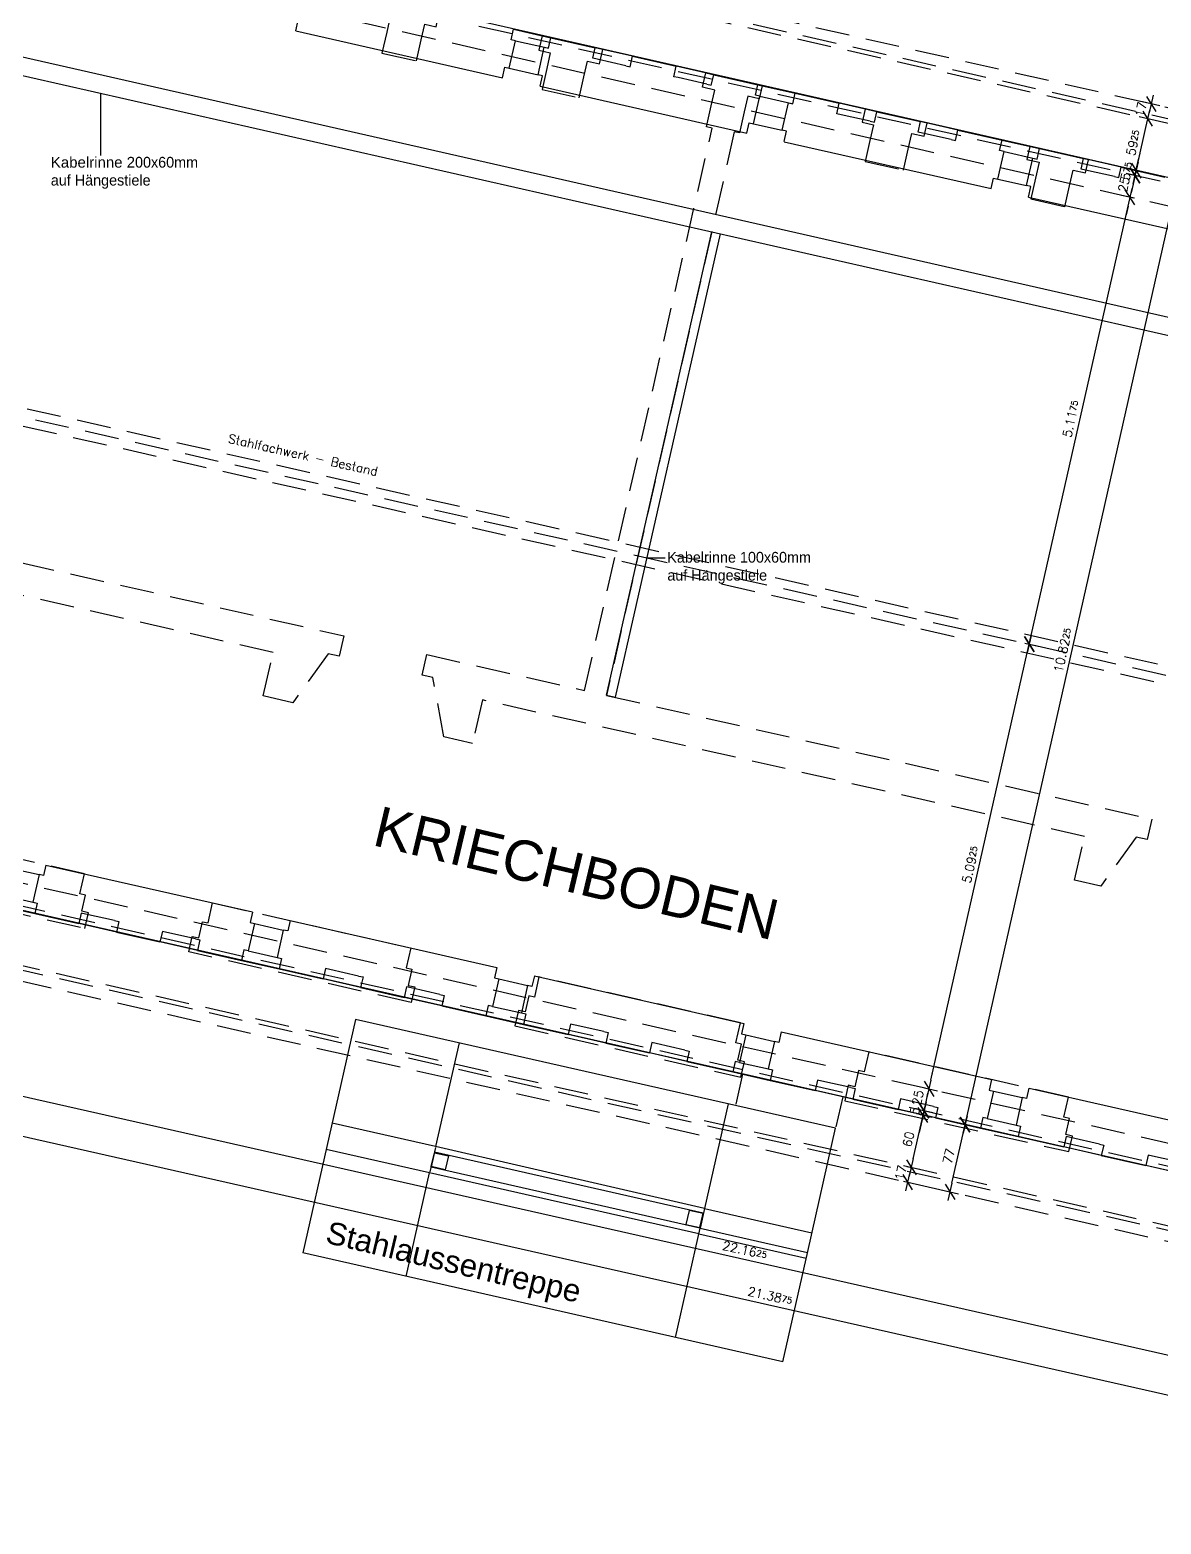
# Model space of a CAD drawing. Header units: metres. Extents: x -8 to 96, y -22 to 16.
# Drawn here: x 72.67 to 85.31, y -21.19 to -4.5 of the extents above; entities that cross this region are included whole.
import ezdxf

# ---------------------------------------------------------------- set-up
doc = ezdxf.new("R2010")
doc.units = ezdxf.units.M
doc.header["$LTSCALE"] = 0.03
doc.linetypes.add('AUSGEZOGEN', pattern=[0])
doc.linetypes.add('STRICHLINIE', pattern=[19.05, 12.7, -6.35])
doc.layers.get('0').update_dxf_attribs({"linetype": 'CONTINUOUS'})
doc.layers.get('Defpoints').update_dxf_attribs({"linetype": 'CONTINUOUS'})
for name, color, linetype in [('A_ansicht', 9, 'CONTINUOUS'), ('A_Gitterrost', 3, 'CONTINUOUS'), ('A_räume', 5, 'CONTINUOUS'), ('A_Stahl', 5, 'CONTINUOUS'), ('A_text', 2, 'CONTINUOUS'), ('A_verdeckt', 8, 'STRICHLINIE'), ('A_wände', 6, 'CONTINUOUS'), ('ANSICHT', 1, 'CONTINUOUS'), ('CKMA0002', 7, 'CONTINUOUS'), ('E__VERSYS', 2, 'AUSGEZOGEN')]:
    doc.layers.add(name, color=color, linetype=linetype)
doc.styles.add('SIMPLEX', font='simplex.shx', dxfattribs={"height": 0.1})
doc.styles.get("Standard").update_dxf_attribs({"font": 'ARIAL.TTF', "height": 1})
doc.dimstyles.get("Standard").update_dxf_attribs({"dimtxt": 0.18, "dimasz": 0.18, "dimexe": 0.18, "dimexo": 0.0625, "dimgap": 0.09, "dimtad": 0, "dimtih": 1, "dimtoh": 1, "dimzin": 0, "dimdsep": 46, "dimlunit": 3, "dimtxsty": 'Standard', "dimcen": 0.09, "dimadec": 0, "dimazin": 0, "dimtfac": 1, "dimtofl": 0, "dimtmove": 2, "dimatfit": 3, "dimfxl": 1, "dimtolj": 1, "dimtzin": 0, "dimarcsym": 0})

# ---------------------------------------------------------------- blocks, each defined once
blk = doc.blocks.new('FE_O')
at = {"layer": 'A_wände'}
for p, q in [((-0.215, -0.12), (-0.215, 0)), ((0.215, -0.12), (0.215, 0)), ((-0.165, -0.12), (-0.215, -0.12)), ((-0.165, -0.435), (-0.165, -0.12)), ((0.165, -0.435), (0.165, -0.12)), ((0.165, -0.12), (0.215, -0.12)), ((-0.215, -0.555), (-0.215, -0.435)), ((-0.215, -0.435), (-0.165, -0.435)), ((0.215, -0.435), (0.165, -0.435)), ((0.215, -0.555), (0.215, -0.435))]:
    blk.add_line(p, q, dxfattribs=at)
at = {"layer": 'A_wände', "color": 2}
for p, q in [((0.165, -0.12), (-0.201, -0.12)), ((0.165, -0.435), (-0.165, -0.435))]:
    blk.add_line(p, q, dxfattribs=at)
at = {"layer": 'ANSICHT'}
blk.add_line((0.215, 0), (-0.215, 0), dxfattribs=at)
blk = doc.blocks.new('FE_G')
at = {"layer": 'A_wände'}
for p, q in [((-0.215, -0.12), (-0.215, 0)), ((0.215, -0.12), (0.215, 0)), ((-0.165, -0.12), (-0.215, -0.12)), ((0.165, -0.12), (-0.165, -0.12)), ((0.165, -0.12), (0.215, -0.12))]:
    blk.add_line(p, q, dxfattribs=at)
at = {"layer": 'ANSICHT'}
blk.add_line((0.215, 0), (-0.215, 0), dxfattribs=at)
blk = doc.blocks.new('DIMCROSS')
at = {"color": 0, "linetype": 'ByBlock'}
blk.add_line((-1, 0), (1, 0), dxfattribs=at)
at = {"linetype": 'ByBlock'}
blk.add_line((-0.707107, -0.707107), (0.707107, 0.707107), dxfattribs=at)
blk = doc.blocks.new('*D158')
at = {"layer": 'CKMA0002', "color": 1, "lineweight": -2}
for p, q in [((72.144, -1.072), (72.188, -0.877)), ((72.264, -0.996), (89.376, -4.859)), ((89.463, -4.93), (89.496, -4.784))]:
    blk.add_line(p, q, dxfattribs=at)
at = {"layer": 'Defpoints', "color": 0}
for p in [(89.474, -4.881), (70.49, -8.4), (87.808, -12.258)]:
    blk.add_point(p, dxfattribs=at)
at = {"layer": 'CKMA0002', "color": 1, "lineweight": -2, "xscale": 0.1, "yscale": 0.1, "zscale": 0.1}
for p, rotation in [((72.166, -0.974), 167.2789374319015), ((89.474, -4.881), 347.2789374319015)]:
    blk.add_blockref('DIMCROSS', p, dxfattribs=dict(at, rotation=rotation))
at = {"layer": 'CKMA0002', "color": 3, "insert": (80.842, -2.83), "char_height": 0.1, "attachment_point": 5, "rotation": 347.2789, "style": 'SIMPLEX'}
blk.add_mtext('\\A1;17.74{\\A1\\H0.7x\\S25;}', dxfattribs=at)
blk = doc.blocks.new('*D162')
at = {"layer": 'CKMA0002', "color": 1, "lineweight": -2}
for p, q in [((71.583, -0.419), (71.627, -0.224)), ((71.703, -0.344), (94.77, -5.551)), ((94.846, -5.671), (94.89, -5.476))]:
    blk.add_line(p, q, dxfattribs=at)
at = {"layer": 'Defpoints', "color": 0}
for p in [(71.019, -2.917), (94.868, -5.573), (94.282, -8.169)]:
    blk.add_point(p, dxfattribs=at)
at = {"layer": 'CKMA0002', "color": 1, "lineweight": -2, "xscale": 0.1, "yscale": 0.1, "zscale": 0.1}
for p, rotation in [((71.605, -0.322), 167.2789374319015), ((94.868, -5.573), 347.2789374319015)]:
    blk.add_blockref('DIMCROSS', p, dxfattribs=dict(at, rotation=rotation))
at = {"layer": 'CKMA0002', "color": 3, "insert": (83.258, -2.85), "char_height": 0.1, "attachment_point": 5, "rotation": 347.2789, "style": 'SIMPLEX'}
blk.add_mtext('\\A1;23.84{\\A1\\H0.7x\\S75;}', dxfattribs=at)
blk = doc.blocks.new('*D163')
at = {"layer": 'CKMA0002', "color": 1, "lineweight": -2}
for p, q in [((82.433, -17.363), (82.581, -17.396)), ((82.472, -17.197), (82.618, -17.23)), ((82.483, -17.374), (82.483, -17.374)), ((82.483, -17.374), (82.483, -17.374))]:
    blk.add_line(p, q, dxfattribs=at)
at = {"layer": 'Defpoints', "color": 0}
for p in [(82.433, -17.363), (82.472, -17.197), (82.521, -17.208)]:
    blk.add_point(p, dxfattribs=at)
at = {"layer": 'CKMA0002', "color": 1, "lineweight": -2, "xscale": 0.1, "yscale": 0.1, "zscale": 0.1}
for p, rotation in [((82.521, -17.208), 257.2789374318106), ((82.483, -17.374), 77.27893743181052)]:
    blk.add_blockref('DIMCROSS', p, dxfattribs=dict(at, rotation=rotation))
at = {"layer": 'CKMA0002', "color": 3, "insert": (82.404, -17.269), "char_height": 0.1, "attachment_point": 5, "rotation": 77.2789, "style": 'SIMPLEX'}
blk.add_mtext('\\A1;17{\\A1\\H0.7x\\S;}', dxfattribs=at)
blk = doc.blocks.new('*D164')
at = {"layer": 'CKMA0002', "color": 1, "lineweight": -2}
for p, q in [((82.604, -16.613), (82.75, -16.646)), ((82.543, -17.111), (82.631, -16.721))]:
    blk.add_line(p, q, dxfattribs=at)
at = {"layer": 'Defpoints', "color": 0}
for p in [(82.604, -16.613), (82.653, -16.624), (82.472, -17.197)]:
    blk.add_point(p, dxfattribs=at)
at = {"layer": 'CKMA0002', "color": 1, "lineweight": -2, "xscale": 0.1, "yscale": 0.1, "zscale": 0.1}
for p, rotation in [((82.653, -16.624), 77.27893743181056), ((82.521, -17.208), 257.2789374318106)]:
    blk.add_blockref('DIMCROSS', p, dxfattribs=dict(at, rotation=rotation))
at = {"layer": 'CKMA0002', "color": 3, "insert": (82.489, -16.894), "char_height": 0.1, "attachment_point": 5, "rotation": 77.2789, "style": 'SIMPLEX'}
blk.add_mtext('\\A1;60{\\A1\\H0.7x\\S;}', dxfattribs=at)
blk = doc.blocks.new('*D165')
at = {"layer": 'CKMA0002', "color": 1, "lineweight": -2}
for p, q in [((82.686, -16.477), (82.708, -16.379)), ((82.615, -16.563), (82.761, -16.596)), ((82.631, -16.721), (82.609, -16.819))]:
    blk.add_line(p, q, dxfattribs=at)
at = {"layer": 'Defpoints', "color": 0}
for p in [(82.604, -16.613), (82.615, -16.563), (82.664, -16.574)]:
    blk.add_point(p, dxfattribs=at)
at = {"layer": 'CKMA0002', "color": 1, "lineweight": -2, "xscale": 0.1, "yscale": 0.1, "zscale": 0.1}
for p, rotation in [((82.653, -16.624), 77.27893743181052), ((82.664, -16.574), 257.2789374318106)]:
    blk.add_blockref('DIMCROSS', p, dxfattribs=dict(at, rotation=rotation))
at = {"layer": 'CKMA0002', "color": 3, "insert": (82.561, -16.577), "char_height": 0.1, "attachment_point": 5, "rotation": 77.2789, "style": 'SIMPLEX'}
blk.add_mtext('\\A1;5{\\A1\\H0.7x\\S;}', dxfattribs=at)
blk = doc.blocks.new('*D166')
at = {"layer": 'CKMA0002', "color": 1, "lineweight": -2}
for p, q in [((82.741, -16.233), (82.763, -16.135)), ((82.67, -16.319), (82.816, -16.352)), ((82.642, -16.672), (82.62, -16.769))]:
    blk.add_line(p, q, dxfattribs=at)
at = {"layer": 'Defpoints', "color": 0}
for p in [(82.67, -16.319), (82.719, -16.33), (82.615, -16.563)]:
    blk.add_point(p, dxfattribs=at)
at = {"layer": 'CKMA0002', "color": 1, "lineweight": -2, "xscale": 0.1, "yscale": 0.1, "zscale": 0.1}
for p, rotation in [((82.719, -16.33), 257.2789374318106), ((82.664, -16.574), 77.27893743181052)]:
    blk.add_blockref('DIMCROSS', p, dxfattribs=dict(at, rotation=rotation))
at = {"layer": 'CKMA0002', "color": 3, "insert": (82.594, -16.43), "char_height": 0.1, "attachment_point": 5, "rotation": 77.2789, "style": 'SIMPLEX'}
blk.add_mtext('\\A1;25{\\A1\\H0.7x\\S;}', dxfattribs=at)
blk = doc.blocks.new('*D167')
at = {"layer": 'CKMA0002', "color": 1, "lineweight": -2}
for p, q in [((83.792, -11.351), (83.938, -11.384)), ((82.741, -16.233), (83.818, -11.46))]:
    blk.add_line(p, q, dxfattribs=at)
at = {"layer": 'Defpoints', "color": 0}
for p in [(83.792, -11.351), (83.84, -11.362), (82.67, -16.319)]:
    blk.add_point(p, dxfattribs=at)
at = {"layer": 'CKMA0002', "color": 1, "lineweight": -2, "xscale": 0.1, "yscale": 0.1, "zscale": 0.1}
for p, rotation in [((83.84, -11.362), 77.27893743181056), ((82.719, -16.33), 257.2789374318106)]:
    blk.add_blockref('DIMCROSS', p, dxfattribs=dict(at, rotation=rotation))
at = {"layer": 'CKMA0002', "color": 3, "insert": (83.182, -13.824), "char_height": 0.1, "attachment_point": 5, "rotation": 77.2789, "style": 'SIMPLEX'}
blk.add_mtext('\\A1;5.09{\\A1\\H0.7x\\S25;}', dxfattribs=at)
blk = doc.blocks.new('*D168')
at = {"layer": 'CKMA0002', "color": 1, "lineweight": -2}
for p, q in [((83.862, -11.265), (84.945, -6.468)), ((85.016, -6.381), (84.87, -6.348))]:
    blk.add_line(p, q, dxfattribs=at)
at = {"layer": 'Defpoints', "color": 0}
for p in [(84.967, -6.37), (85.016, -6.381), (83.792, -11.351)]:
    blk.add_point(p, dxfattribs=at)
at = {"layer": 'CKMA0002', "color": 1, "lineweight": -2, "xscale": 0.1, "yscale": 0.1, "zscale": 0.1}
for p, rotation in [((84.967, -6.37), 77.27893743181056), ((83.84, -11.362), 257.2789374318106)]:
    blk.add_blockref('DIMCROSS', p, dxfattribs=dict(at, rotation=rotation))
at = {"layer": 'CKMA0002', "color": 3, "insert": (84.306, -8.844), "char_height": 0.1, "attachment_point": 5, "rotation": 77.2789, "style": 'SIMPLEX'}
blk.add_mtext('\\A1;5.11{\\A1\\H0.7x\\S75;}', dxfattribs=at)
blk = doc.blocks.new('*D169')
at = {"layer": 'CKMA0002', "color": 1, "lineweight": -2}
for p, q in [((85.044, -6.029), (85.066, -5.931)), ((85.071, -6.137), (84.925, -6.104)), ((84.945, -6.468), (84.923, -6.565))]:
    blk.add_line(p, q, dxfattribs=at)
at = {"layer": 'Defpoints', "color": 0}
for p in [(85.022, -6.126), (85.071, -6.137), (85.016, -6.381)]:
    blk.add_point(p, dxfattribs=at)
at = {"layer": 'CKMA0002', "color": 1, "lineweight": -2, "xscale": 0.1, "yscale": 0.1, "zscale": 0.1}
for p, rotation in [((85.022, -6.126), 257.2789374318106), ((84.967, -6.37), 77.27893743181052)]:
    blk.add_blockref('DIMCROSS', p, dxfattribs=dict(at, rotation=rotation))
at = {"layer": 'CKMA0002', "color": 3, "insert": (84.897, -6.226), "char_height": 0.1, "attachment_point": 5, "rotation": 77.2789, "style": 'SIMPLEX'}
blk.add_mtext('\\A1;25{\\A1\\H0.7x\\S;}', dxfattribs=at)
blk = doc.blocks.new('*D170')
at = {"layer": 'CKMA0002', "color": 1, "lineweight": -2}
for p, q in [((85.057, -5.973), (85.079, -5.876)), ((85.084, -6.082), (84.937, -6.049)), ((85, -6.224), (84.978, -6.321))]:
    blk.add_line(p, q, dxfattribs=at)
at = {"layer": 'Defpoints', "color": 0}
for p in [(85.035, -6.071), (85.071, -6.137), (85.084, -6.082)]:
    blk.add_point(p, dxfattribs=at)
at = {"layer": 'CKMA0002', "color": 1, "lineweight": -2, "xscale": 0.1, "yscale": 0.1, "zscale": 0.1}
for p, rotation in [((85.035, -6.071), 257.2789374318106), ((85.022, -6.126), 77.27893743181052)]:
    blk.add_blockref('DIMCROSS', p, dxfattribs=dict(at, rotation=rotation))
at = {"layer": 'CKMA0002', "color": 3, "insert": (84.931, -6.077), "char_height": 0.1, "attachment_point": 5, "rotation": 77.2789, "style": 'SIMPLEX'}
blk.add_mtext('\\A1;5{\\A1\\H0.7x\\S75;}', dxfattribs=at)
blk = doc.blocks.new('*D171')
at = {"layer": 'CKMA0002', "color": 1, "lineweight": -2}
for p, q in [((85.214, -5.503), (85.068, -5.47)), ((85.057, -5.973), (85.143, -5.59))]:
    blk.add_line(p, q, dxfattribs=at)
at = {"layer": 'Defpoints', "color": 0}
for p in [(85.166, -5.492), (85.214, -5.503), (85.084, -6.082)]:
    blk.add_point(p, dxfattribs=at)
at = {"layer": 'CKMA0002', "color": 1, "lineweight": -2, "xscale": 0.1, "yscale": 0.1, "zscale": 0.1}
for p, rotation in [((85.166, -5.492), 77.27893743181056), ((85.035, -6.071), 257.2789374318106)]:
    blk.add_blockref('DIMCROSS', p, dxfattribs=dict(at, rotation=rotation))
at = {"layer": 'CKMA0002', "color": 3, "insert": (85.003, -5.76), "char_height": 0.1, "attachment_point": 5, "rotation": 77.2789, "style": 'SIMPLEX'}
blk.add_mtext('\\A1;59{\\A1\\H0.7x\\S25;}', dxfattribs=at)
blk = doc.blocks.new('*D172')
at = {"layer": 'CKMA0002', "color": 1, "lineweight": -2}
for p, q in [((85.3, -5.349), (85.105, -5.304)), ((85.166, -5.492), (85.166, -5.492)), ((85.166, -5.492), (85.166, -5.492))]:
    blk.add_line(p, q, dxfattribs=at)
at = {"layer": 'Defpoints', "color": 0}
for p in [(85.203, -5.327), (85.214, -5.503), (85.3, -5.349)]:
    blk.add_point(p, dxfattribs=at)
at = {"layer": 'CKMA0002', "color": 1, "lineweight": -2, "xscale": 0.1, "yscale": 0.1, "zscale": 0.1}
for p, rotation in [((85.203, -5.327), 257.2789374318106), ((85.166, -5.492), 77.27893743181052)]:
    blk.add_blockref('DIMCROSS', p, dxfattribs=dict(at, rotation=rotation))
at = {"layer": 'CKMA0002', "color": 3, "insert": (85.087, -5.387), "char_height": 0.1, "attachment_point": 5, "rotation": 77.2789, "style": 'SIMPLEX'}
blk.add_mtext('\\A1;17{\\A1\\H0.7x\\S;}', dxfattribs=at)
blk = doc.blocks.new('*D173')
at = {"layer": 'CKMA0002', "color": 1, "lineweight": -2}
for p, q in [((82.975, -17.383), (83.101, -16.828)), ((83.074, -16.719), (83.22, -16.752)), ((82.856, -17.458), (83.051, -17.503))]:
    blk.add_line(p, q, dxfattribs=at)
at = {"layer": 'Defpoints', "color": 0}
for p in [(83.033, -16.71), (83.123, -16.73), (82.815, -17.449)]:
    blk.add_point(p, dxfattribs=at)
at = {"layer": 'CKMA0002', "color": 1, "lineweight": -2, "xscale": 0.1, "yscale": 0.1, "zscale": 0.1}
for p, rotation in [((83.123, -16.73), 77.27893743181056), ((82.953, -17.481), 257.2789374318106)]:
    blk.add_blockref('DIMCROSS', p, dxfattribs=dict(at, rotation=rotation))
at = {"layer": 'CKMA0002', "color": 3, "insert": (82.94, -17.083), "char_height": 0.1, "attachment_point": 5, "rotation": 77.2789, "style": 'SIMPLEX'}
blk.add_mtext('\\A1;77{\\A1\\H0.7x\\S;}', dxfattribs=at)
blk = doc.blocks.new('*D174')
at = {"layer": 'CKMA0002', "color": 1, "lineweight": -2}
for p, q in [((85.457, -6.163), (85.603, -6.196)), ((83.145, -16.633), (85.483, -6.272))]:
    blk.add_line(p, q, dxfattribs=at)
at = {"layer": 'Defpoints', "color": 0}
for p in [(85.43, -6.158), (85.505, -6.174), (83.033, -16.71)]:
    blk.add_point(p, dxfattribs=at)
at = {"layer": 'CKMA0002', "color": 1, "lineweight": -2, "xscale": 0.1, "yscale": 0.1, "zscale": 0.1}
for p, rotation in [((85.505, -6.174), 77.27893743181056), ((83.123, -16.73), 257.2789374318106)]:
    blk.add_blockref('DIMCROSS', p, dxfattribs=dict(at, rotation=rotation))
at = {"layer": 'CKMA0002', "color": 3, "insert": (84.216, -11.43), "char_height": 0.1, "attachment_point": 5, "rotation": 77.2789, "style": 'SIMPLEX'}
blk.add_mtext('\\A1;10.82{\\A1\\H0.7x\\S25;}', dxfattribs=at)
blk = doc.blocks.new('*D176')
at = {"layer": 'CKMA0002', "color": 1, "lineweight": -2}
for p, q in [((69.851, -15.693), (69.807, -15.888)), ((69.927, -15.812), (91.351, -20.649)), ((91.47, -20.573), (91.426, -20.768))]:
    blk.add_line(p, q, dxfattribs=at)
at = {"layer": 'Defpoints', "color": 0}
for p in [(70.27, -13.838), (91.889, -18.718), (91.448, -20.671)]:
    blk.add_point(p, dxfattribs=at)
at = {"layer": 'CKMA0002', "color": 1, "lineweight": -2, "xscale": 0.1, "yscale": 0.1, "zscale": 0.1}
for p, rotation in [((69.829, -15.79), 167.2789374319015), ((91.448, -20.671), 347.2789374319015)]:
    blk.add_blockref('DIMCROSS', p, dxfattribs=dict(at, rotation=rotation))
at = {"layer": 'CKMA0002', "color": 3, "insert": (80.661, -18.133), "char_height": 0.1, "attachment_point": 5, "rotation": 347.2789, "style": 'SIMPLEX'}
blk.add_mtext('\\A1;22.16{\\A1\\H0.7x\\S25;}', dxfattribs=at)
blk = doc.blocks.new('*D177')
at = {"layer": 'CKMA0002', "color": 1, "lineweight": -2}
for p, q in [((70.512, -16.289), (70.468, -16.484)), ((70.587, -16.409), (91.255, -21.075)), ((91.363, -21.048), (91.33, -21.194))]:
    blk.add_line(p, q, dxfattribs=at)
at = {"layer": 'Defpoints', "color": 0}
for p in [(71.095, -13.703), (91.947, -18.462), (91.352, -21.097)]:
    blk.add_point(p, dxfattribs=at)
at = {"layer": 'CKMA0002', "color": 1, "lineweight": -2, "xscale": 0.1, "yscale": 0.1, "zscale": 0.1}
for p, rotation in [((70.49, -16.387), 167.2789374319015), ((91.352, -21.097), 347.2789374319015)]:
    blk.add_blockref('DIMCROSS', p, dxfattribs=dict(at, rotation=rotation))
at = {"layer": 'CKMA0002', "color": 3, "insert": (80.943, -18.644), "char_height": 0.1, "attachment_point": 5, "rotation": 347.2789, "style": 'SIMPLEX'}
blk.add_mtext('\\A1;21.38{\\A1\\H0.7x\\S75;}', dxfattribs=at)

msp = doc.modelspace()

# ---------------------------------------------------------------- linework, layer by layer
at = {"layer": 'A_ansicht', "color": 2}
for p, q in [((76.31043, -15.55434), (75.71853, -18.16406)), ((81.67583, -16.77126), (76.31043, -15.55434)), ((77.46656, -15.81656), (77.2035, -16.97643)), ((80.63615, -16.16541), (80.56009, -16.50077)), ((80.47517, -16.49894), (80.21019, -17.66726)), ((81.75509, -16.41926), (81.67904, -16.75455)), ((81.36396, -18.14633), (81.67583, -16.77126)), ((77.20158, -16.98489), (77.13965, -17.25795)), ((80.21019, -17.66726), (77.2035, -16.97643)), ((76.87398, -18.42593), (77.13695, -17.26945)), ((80.14568, -17.95205), (77.13691, -17.26964)), ((80.21019, -17.66726), (80.16064, -17.88571)), ((79.88403, -19.10863), (80.16068, -17.88572)), ((80.16064, -17.88571), (81.3613, -18.15803)), ((81.08393, -19.38097), (75.71853, -18.16406)), ((81.08393, -19.38097), (81.36396, -18.14633))]:
    msp.add_line(p, q, dxfattribs=at)
at = {"layer": 'A_ansicht'}
for p, q in [((77.2035, -16.97643), (76.04736, -16.71421)), ((77.13691, -17.26964), (75.98086, -17.00744)), ((80.21019, -17.66726), (81.41085, -17.93958)), ((80.14568, -17.95205), (81.34626, -18.22435))]:
    msp.add_line(p, q, dxfattribs=at)
at = {"layer": 'A_Gitterrost'}
msp.add_lwpolyline([(77.15447, -17.20389), (80.1582, -17.88516), (80.19536, -17.72132), (77.19163, -17.04006)], close=True, dxfattribs=at)
at = {"layer": 'A_Stahl', "color": 1}
for points in [[(77.19075, -17.04395), (77.34678, -17.07935), (77.31139, -17.23538), (77.15536, -17.19999)], [(80.19448, -17.72522), (80.03844, -17.68983), (80.00305, -17.84587), (80.15909, -17.88126)]]:
    msp.add_lwpolyline(points, close=True, dxfattribs=at)
at = {"layer": 'A_verdeckt', "color": 1}
for p, q in [((70.4094, -8.22797), (87.79002, -12.15158)), ((70.36516, -8.42302), (87.74594, -12.34666))]:
    msp.add_line(p, q, dxfattribs=at)
at = {"layer": 'A_verdeckt', "color": 2}
msp.add_line((70.50082, -8.35113), (87.80836, -12.25824), dxfattribs=at)
for points in [[(9.16081, -8.38537), (15.99635, -8.38576), (16.00182, -8.29164), (62.69226, -13.26873), (62.69226, -13.26873), (70.86193, -14.73757), (70.86193, -14.73757), (92.46953, -19.63953), (95.20084, -7.598), (71.18121, -2.1407), (66.92891, -1.33726), (15.26908, 4.19016), (14.95932, 1.29038), (9.16085, 1.29038)], [(9.16081, -8.26537), (15.88313, -8.26575), (15.88934, -8.15897), (62.82891, -13.16261), (62.82891, -13.16261), (70.77017, -14.5937), (70.77017, -14.5937), (92.37905, -19.49596), (95.05728, -7.68844), (71.15677, -2.25821), (66.91136, -1.45607), (15.37566, 4.05807), (15.06719, 1.17038), (9.16085, 1.17038)], [(9.16082, -8.21537), (15.83595, -8.21575), (15.84247, -8.1037), (62.88585, -13.1184), (62.88585, -13.1184), (70.73193, -14.53375), (70.73193, -14.53375), (92.34135, -19.43614), (94.99746, -7.72613), (71.14658, -2.30717), (66.90405, -1.50557), (15.42006, 4.00304), (15.11213, 1.12038), (9.16085, 1.12038)], [(9.16085, -7.56537), (15.22268, -7.56571), (15.2332, -7.38507), (63.62604, -12.54362), (63.59687, -12.74468), (70.18861, -13.96919), (70.23485, -13.75447), (91.85124, -18.65843), (94.21983, -8.21601), (71.01419, -2.94366), (66.80898, -2.14911), (15.99733, 3.28756), (15.6964, 0.47038), (9.16085, 0.47038)], [(9.16087, -7.31537), (14.98681, -7.3157), (14.99886, -7.10867), (63.91073, -12.32255), (63.87878, -12.54278), (69.99537, -13.67902), (70.04366, -13.45474), (91.66273, -18.35931), (93.92074, -8.40443), (70.96327, -3.18846), (66.77241, -2.39662), (16.21936, 3.01238), (15.92111, 0.22038), (9.16085, 0.22038)]]:
    msp.add_lwpolyline(points, dxfattribs=at)
at = {"layer": 'A_verdeckt'}
for points in [[(76.59728, -4.15718), (76.56085, -4.3178), (76.69737, -4.34874), (76.65755, -4.52425), (76.60449, -4.75827), (76.98962, -4.84564), (77.0427, -4.61163), (77.08252, -4.43611), (77.20927, -4.46486), (77.24571, -4.30426), (76.59728, -4.15718)], [(78.39372, -5.16412), (78.80811, -5.25812), (78.86119, -5.02411), (78.901, -4.8486), (79.0375, -4.87955), (79.07393, -4.71895), (78.39625, -4.56524), (78.35984, -4.72586), (78.4866, -4.7546), (78.44677, -4.93011), (78.39372, -5.16412)], [(85.20848, -13.31751), (85.15651, -13.54668), (85.03462, -13.51902), (84.63904, -14.06503), (84.34652, -13.99859), (84.4571, -13.51107), (77.7284, -11.98476), (77.61781, -12.47238), (77.29597, -12.39934), (77.17473, -11.73613), (77.05281, -11.70845), (77.10478, -11.47931), (78.86963, -11.87963), (80.29507, -5.59539), (80.23169, -5.58102), (80.28477, -5.34701), (80.32458, -5.1715), (80.18807, -5.14055), (80.22449, -4.97993), (80.85453, -5.12284), (80.82142, -5.26888), (80.69465, -5.24012), (80.65485, -5.41564), (80.60176, -5.64966), (80.54327, -5.63637), (79.11452, -11.93524), (85.20848, -13.31751)], [(82.05894, -5.73412), (82.00585, -5.96813), (82.43488, -6.06545), (82.48795, -5.83144), (82.52777, -5.65593), (82.66427, -5.68689), (82.6974, -5.54085), (82.00511, -5.38382), (81.97198, -5.52986), (82.09875, -5.55861), (82.05894, -5.73412)], [(83.84795, -5.80183), (83.81484, -5.94787), (83.95135, -5.97883), (83.91153, -6.15435), (83.85846, -6.38835), (84.23871, -6.47462), (84.2918, -6.2406), (84.33162, -6.0651), (84.46813, -6.09605), (84.50123, -5.95001), (83.84795, -5.80183)], [(70.89368, -10.07046), (76.1784, -11.26918), (76.12639, -11.49835), (76.00456, -11.47069), (75.60896, -12.0167), (75.27739, -11.94147), (75.38796, -11.45393), (70.99975, -10.45845)], [(69.31222, -13.74092), (69.29133, -13.85343), (70.22725, -14.02722), (70.27989, -13.78283), (71.20634, -13.99297), (71.19053, -14.06269), (73.28383, -14.53751), (73.32317, -14.36401), (73.25001, -14.34741), (73.29095, -14.16707), (73.22756, -14.15268), (73.27841, -13.92835), (70.23101, -13.23707), (70.26222, -13.07964), (69.95922, -13.01955), (69.88053, -13.41641), (69.46786, -13.33842), (69.43128, -13.50861), (69.38598, -13.75448), (69.31222, -13.74092)], [(74.44423, -14.80072), (74.48358, -14.62725), (74.55675, -14.64385), (74.59772, -14.4634), (74.66102, -14.47778), (74.71197, -14.25356), (76.92559, -14.75561), (76.87473, -14.97993), (76.93813, -14.99432), (76.89715, -15.17476), (76.97034, -15.19135), (76.9309, -15.36476), (74.44423, -14.80072)], [(78.20393, -15.47109), (78.13074, -15.45451), (78.09142, -15.628), (80.61706, -16.20089), (80.65651, -16.0275), (80.58332, -16.01091), (80.62429, -15.83046), (80.5609, -15.81607), (80.61173, -15.59184), (78.35905, -15.0808), (78.3082, -15.30513), (78.24477, -15.29074), (78.20393, -15.47109)], [(84.2275, -16.6478), (84.27838, -16.42348), (82.0452, -15.91694), (81.99434, -16.14127), (81.93094, -16.12687), (81.89008, -16.30725), (81.81691, -16.29065), (81.77757, -16.46412), (84.28377, -17.03261), (84.3231, -16.85913), (84.24997, -16.84255), (84.29088, -16.66218), (84.2275, -16.6478)]]:
    msp.add_lwpolyline(points, dxfattribs=at)
at = {"layer": 'A_wände', "linetype": 'Continuous'}
for p, q in [((75.64063, -4.5098), (77.95178, -5.03405)), ((78.494, -4.58744), (78.98643, -4.69914)), ((79.40578, -4.79421), (79.8934, -4.90481)), ((80.31274, -4.99995), (80.80517, -5.11165)), ((78.37114, -5.12917), (80.68229, -5.65341)), ((81.22453, -5.20673), (81.71696, -5.31838)), ((82.13631, -5.4135), (82.62393, -5.52409)), ((83.04327, -5.61921), (83.53571, -5.7309)), ((81.10167, -5.74846), (83.41283, -6.27262)), ((83.95503, -5.82612), (84.44747, -5.93778)), ((84.86682, -6.03289), (85.35443, -6.1435)), ((83.83219, -6.36774), (86.14333, -6.89202)), ((72.84684, -13.83042), (75.15802, -14.35451)), ((72.72397, -14.37214), (73.21641, -14.48377)), ((75.57738, -14.44962), (77.88855, -14.9738)), ((73.63576, -14.57888), (74.12338, -14.68946)), ((74.54273, -14.78457), (75.03517, -14.89624)), ((75.45452, -14.99134), (75.94695, -15.10301)), ((78.30791, -15.0689), (80.64833, -15.59972)), ((76.36629, -15.19816), (76.85391, -15.30874)), ((77.27326, -15.40385), (77.7657, -15.51552)), ((78.18505, -15.61063), (78.68722, -15.72455)), ((79.10657, -15.81966), (79.59419, -15.93024)), ((81.0677, -15.69482), (83.41787, -16.22784)), ((80.01354, -16.02535), (80.52548, -16.14145)), ((80.94483, -16.23655), (81.44701, -16.35043)), ((83.83726, -16.32284), (86.1972, -16.85801)), ((81.86638, -16.44546), (82.3735, -16.56046)), ((82.79285, -16.65558), (83.29504, -16.76946)), ((83.71439, -16.86457), (84.22635, -16.98058)), ((84.6457, -17.07569), (85.14307, -17.18848))]:
    msp.add_line(p, q, dxfattribs=at)
for points in [[(94.28186, -8.16858), (71.02641, -2.8849), (66.81775, -2.0897), (15.94404, 3.3536), (15.64246, 0.53038), (9.16085, 0.53038)], [(94.28186, -8.16858), (91.88894, -18.71825), (70.27308, -13.81441), (70.22725, -14.02722), (63.54049, -12.78507), (63.56911, -12.58783), (15.28006, -7.44034), (15.26986, -7.61571), (9.16085, -7.61537)]]:
    msp.add_lwpolyline(points, dxfattribs=at)
at = {"layer": 'E__VERSYS', "color": 3, "linetype": 'Continuous'}
for p, q in [((71.25491, -4.50046), (89.30436, -8.59452)), ((71.21063, -4.6957), (89.26007, -8.78976)), ((79.11616, -11.93406), (80.29082, -6.75531)), ((79.21378, -11.9562), (80.38844, -6.77746)), ((80.29082, -6.75531), (80.38844, -6.77746)), ((79.11616, -11.93406), (79.21378, -11.9562))]:
    msp.add_line(p, q, dxfattribs=at)
at = {"layer": 'E__VERSYS', "color": 7, "linetype": 'Continuous', "ltscale": 5}
msp.add_line((73.46259, -5.90194), (73.46259, -5.2065), dxfattribs=at)
at = {"layer": 'E__VERSYS', "color": 7, "linetype": 'Continuous'}
msp.add_line((79.77114, -10.40167), (79.56638, -10.40167), dxfattribs=at)

# ---------------------------------------------------------------- block references
at = {"layer": 'A_wände', "linetype": 'Continuous', "xscale": -1}
for name, p, rotation in [('FE_O', (75.55382, -3.92052), 347.2207208275319), ('FE_O', (78.28433, -4.53989), 347.2207208275319), ('FE_O', (81.01486, -5.15917), 347.2207208275319), ('FE_O', (83.74538, -5.77846), 347.2207208275319), ('FE_G', (73.42609, -14.53132), 167.2222626502595), ('FE_G', (74.33306, -14.73701), 167.2222626502608), ('FE_G', (76.15662, -15.15061), 167.2222626502595), ('FE_G', (77.06358, -15.3563), 167.2222626502608), ('FE_G', (78.8969, -15.7721), 167.2222626502595), ('FE_G', (79.80386, -15.97779), 167.2222626502608), ('FE_G', (81.65671, -16.39791), 167.2222626502595), ('FE_G', (82.58318, -16.60802), 167.2222626502608), ('FE_G', (84.43602, -17.02813), 167.2222626502595), ('FE_G', (85.35274, -17.23603), 167.2222626502608)]:
    msp.add_blockref(name, p, dxfattribs=dict(at, rotation=rotation))
at = {"layer": 'A_wände', "linetype": 'Continuous'}
for name, p, rotation in [('FE_G', (79.19611, -4.74666), 347.2207208275315), ('FE_G', (80.10307, -4.95237), 347.2207208275302), ('FE_G', (81.92664, -5.36594), 347.2207208275315), ('FE_G', (82.8336, -5.57165), 347.2207208275302), ('FE_G', (84.65714, -5.98534), 347.2207208275315), ('FE_O', (72.5143, -14.3246), 167.2222626502592), ('FE_O', (75.24484, -14.94379), 167.2222626502592), ('FE_O', (77.97537, -15.56308), 167.2222626502592), ('FE_O', (80.73516, -16.189), 167.2222626502592), ('FE_O', (83.50472, -16.81701), 167.2222626502592)]:
    msp.add_blockref(name, p, dxfattribs=dict(at, rotation=rotation))

# ---------------------------------------------------------------- texts
at = {"layer": 'A_räume', "linetype": 'Continuous', "width": 19.9377, "attachment_point": 1, "rotation": 346.614756}
for s, insert, char_height in [('KRIECHBODEN', (76.58759, -13.16684), 0.45), ('Stahlaussentreppe', (76.01916, -17.80519), 0.25)]:
    msp.add_mtext(s, dxfattribs=dict(at, insert=insert, char_height=char_height))
at = {"layer": 'A_text', "linetype": 'Continuous', "insert": (74.8989, -9.01253), "char_height": 0.1, "width": 2.4833484, "attachment_point": 1, "rotation": 347.362497, "style": 'SIMPLEX'}
msp.add_mtext('Stahlfachwerk - Bestand', dxfattribs=at)
at = {"layer": 'E__VERSYS', "color": 7, "char_height": 0.12, "attachment_point": 1}
for s, insert in [('Kabelrinne 2{\\fProxy 1|b0|i0|c0|p1;00x60mm\\Pauf Hängestiele }', (72.90302, -5.91802)), ('{\\fProxy 1|b0|i0|c0|p1;Kabelrinne 100x60mm\\Pauf Hängestiele }', (79.79422, -10.33159))]:
    msp.add_mtext(s, dxfattribs=dict(at, insert=insert))

# ---------------------------------------------------------------- dimensions: what is measured, and where the dimension line sits
at = {"layer": 'CKMA0002'}
for base, p1, p2, angle, text, override, picture, middle in [((94.86773, -5.57331), (71.01914, -2.91711), (94.28186, -8.16858), 347.278937, '23.84{\\A1\\H0.7x\\S75;}', {"dimtxt": 0.1, "dimasz": 0.1, "dimexe": 0.1, "dimexo": 2.560569, "dimgap": 0.05, "dimtad": 1, "dimtih": 0, "dimtoh": 0, "dimdec": 4, "dimrnd": 0.0025, "dimlunit": 2, "dimtxsty": 'SIMPLEX', "dimblk": 'DIMCROSS', "dimdle": 0.05, "dimclrd": 1, "dimclre": 1, "dimclrt": 3, "dimtdec": 4, "dimtix": 1, "dimtmove": 0, "dimtvp": 1}, '*D162', (83.25839, -2.85004)), ((89.47367, -4.88131), (70.48981, -8.3999), (87.80836, -12.25824), 347.278937, '17.74{\\A1\\H0.7x\\S25;}', {"dimtxt": 0.1, "dimasz": 0.1, "dimexe": 0.1, "dimexo": 7.512562, "dimgap": 0.05, "dimtad": 1, "dimtih": 0, "dimtoh": 0, "dimdec": 4, "dimrnd": 0.0025, "dimlunit": 2, "dimtxsty": 'SIMPLEX', "dimblk": 'DIMCROSS', "dimdle": 0.05, "dimclrd": 1, "dimclre": 1, "dimclrt": 3, "dimtdec": 4, "dimtix": 1, "dimtmove": 0, "dimtvp": 1}, '*D158', (80.84192, -2.83021)), ((85.20294, -5.32651), (85.21428, -5.50331), (85.30048, -5.34853), 77.278937, '17{\\A1\\H0.7x\\S;}', {"dimtxt": 0.1, "dimasz": 0.1, "dimexe": 0.1, "dimexo": 0, "dimgap": 0.05, "dimtad": 1, "dimtih": 0, "dimtoh": 0, "dimdec": 4, "dimrnd": 0.0025, "dimlunit": 2, "dimtxsty": 'SIMPLEX', "dimblk": 'DIMCROSS', "dimdle": 0.05, "dimse1": 1, "dimclrd": 1, "dimclre": 1, "dimclrt": 3, "dimtdec": 4, "dimtix": 1, "dimtmove": 0, "dimtvp": 1}, '*D172', (85.08668, -5.38739)), ((85.16551, -5.4923), (85.08364, -6.08203), (85.21428, -5.50331), 77.278937, '59{\\A1\\H0.7x\\S25;}', {"dimtxt": 0.1, "dimasz": 0.1, "dimexe": 0.1, "dimexo": 0, "dimgap": 0.05, "dimtad": 1, "dimtih": 0, "dimtoh": 0, "dimdec": 4, "dimrnd": 0.0025, "dimlunit": 2, "dimtxsty": 'SIMPLEX', "dimblk": 'DIMCROSS', "dimdle": 0.05, "dimse1": 1, "dimclrd": 1, "dimclre": 1, "dimclrt": 3, "dimtdec": 4, "dimtix": 1, "dimtmove": 0, "dimtvp": 1}, '*D171', (85.00264, -5.75964)), ((85.02238, -6.12635), (85.0161, -6.38122), (85.07115, -6.13736), 77.278937, '25{\\A1\\H0.7x\\S;}', {"dimtxt": 0.1, "dimasz": 0.1, "dimexe": 0.1, "dimexo": 0, "dimgap": 0.05, "dimtad": 1, "dimtih": 0, "dimtoh": 0, "dimdec": 4, "dimrnd": 0.0025, "dimlunit": 2, "dimtxsty": 'SIMPLEX', "dimblk": 'DIMCROSS', "dimdle": 0.05, "dimse1": 1, "dimclrd": 1, "dimclre": 1, "dimclrt": 3, "dimtdec": 4, "dimtix": 1, "dimtmove": 0, "dimtvp": 1}, '*D169', (84.89731, -6.22626)), ((85.03487, -6.07102), (85.07115, -6.13736), (85.08364, -6.08203), 77.278937, '5{\\A1\\H0.7x\\S75;}', {"dimtxt": 0.1, "dimasz": 0.1, "dimexe": 0.1, "dimexo": 0, "dimgap": 0.05, "dimtad": 1, "dimtih": 0, "dimtoh": 0, "dimdec": 4, "dimrnd": 0.0025, "dimlunit": 2, "dimtxsty": 'SIMPLEX', "dimblk": 'DIMCROSS', "dimdle": 0.05, "dimse1": 1, "dimclrd": 1, "dimclre": 1, "dimclrt": 3, "dimtdec": 4, "dimtix": 1, "dimtmove": 0, "dimtvp": 1}, '*D170', (84.93108, -6.07666)), ((85.50546, -6.17446), (83.0329, -16.71002), (85.43045, -6.15752), 77.278937, '10.82{\\A1\\H0.7x\\S25;}', {"dimtxt": 0.1, "dimasz": 0.1, "dimexe": 0.1, "dimexo": 0.026902, "dimgap": 0.05, "dimtad": 1, "dimtih": 0, "dimtoh": 0, "dimdec": 4, "dimrnd": 0.0025, "dimlunit": 2, "dimtxsty": 'SIMPLEX', "dimblk": 'DIMCROSS', "dimdle": 0.05, "dimse1": 1, "dimclrd": 1, "dimclre": 1, "dimclrt": 3, "dimtdec": 4, "dimtix": 1, "dimtmove": 0, "dimtvp": 1}, '*D174', (84.21645, -11.43033)), ((84.96733, -6.37021), (83.79157, -11.35146), (85.0161, -6.38122), 77.278937, '5.11{\\A1\\H0.7x\\S75;}', {"dimtxt": 0.1, "dimasz": 0.1, "dimexe": 0.1, "dimexo": 0, "dimgap": 0.05, "dimtad": 1, "dimtih": 0, "dimtoh": 0, "dimdec": 4, "dimrnd": 0.0025, "dimlunit": 2, "dimtxsty": 'SIMPLEX', "dimblk": 'DIMCROSS', "dimdle": 0.05, "dimse1": 1, "dimclrd": 1, "dimclre": 1, "dimclrt": 3, "dimtdec": 4, "dimtix": 1, "dimtmove": 0, "dimtvp": 1}, '*D168', (84.30629, -8.84432)), ((83.84034, -11.36247), (82.67011, -16.31927), (83.79157, -11.35146), 77.278937, '5.09{\\A1\\H0.7x\\S25;}', {"dimtxt": 0.1, "dimasz": 0.1, "dimexe": 0.1, "dimexo": 0, "dimgap": 0.05, "dimtad": 1, "dimtih": 0, "dimtoh": 0, "dimdec": 4, "dimrnd": 0.0025, "dimlunit": 2, "dimtxsty": 'SIMPLEX', "dimblk": 'DIMCROSS', "dimdle": 0.05, "dimse1": 1, "dimclrd": 1, "dimclre": 1, "dimclrt": 3, "dimtdec": 4, "dimtix": 1, "dimtmove": 0, "dimtvp": 1}, '*D167', (83.18207, -13.82436)), ((91.4482, -20.67061), (70.27001, -13.83787), (91.88893, -18.71825), 347.278937, '22.16{\\A1\\H0.7x\\S25;}', {"dimtxt": 0.1, "dimasz": 0.1, "dimexe": 0.1, "dimexo": 1.90149, "dimgap": 0.05, "dimtad": 1, "dimtih": 0, "dimtoh": 0, "dimdec": 4, "dimrnd": 0.0025, "dimlunit": 2, "dimtxsty": 'SIMPLEX', "dimblk": 'DIMCROSS', "dimdle": 0.05, "dimclrd": 1, "dimclre": 1, "dimclrt": 3, "dimtdec": 4, "dimtix": 1, "dimtmove": 0, "dimtvp": 1}, '*D176', (80.66075, -18.13287)), ((91.35232, -21.09656), (71.09543, -13.70323), (91.94713, -18.46168), 347.278937, '21.38{\\A1\\H0.7x\\S75;}', {"dimtxt": 0.1, "dimasz": 0.1, "dimexe": 0.1, "dimexo": 2.651187, "dimgap": 0.05, "dimtad": 1, "dimtih": 0, "dimtoh": 0, "dimdec": 4, "dimrnd": 0.0025, "dimlunit": 2, "dimtxsty": 'SIMPLEX', "dimblk": 'DIMCROSS', "dimdle": 0.05, "dimclrd": 1, "dimclre": 1, "dimclrt": 3, "dimtdec": 4, "dimtix": 1, "dimtmove": 0, "dimtvp": 1}, '*D177', (80.94298, -18.64418)), ((82.71888, -16.33028), (82.61506, -16.56313), (82.67011, -16.31927), 77.278937, '25{\\A1\\H0.7x\\S;}', {"dimtxt": 0.1, "dimasz": 0.1, "dimexe": 0.1, "dimexo": 0, "dimgap": 0.05, "dimtad": 1, "dimtih": 0, "dimtoh": 0, "dimdec": 4, "dimrnd": 0.0025, "dimlunit": 2, "dimtxsty": 'SIMPLEX', "dimblk": 'DIMCROSS', "dimdle": 0.05, "dimse1": 1, "dimclrd": 1, "dimclre": 1, "dimclrt": 3, "dimtdec": 4, "dimtix": 1, "dimtmove": 0, "dimtvp": 1}, '*D166', (82.59381, -16.43019)), ((82.65263, -16.62377), (82.47192, -17.19718), (82.60385, -16.61276), 77.278937, '60{\\A1\\H0.7x\\S;}', {"dimtxt": 0.1, "dimasz": 0.1, "dimexe": 0.1, "dimexo": 0, "dimgap": 0.05, "dimtad": 1, "dimtih": 0, "dimtoh": 0, "dimdec": 4, "dimrnd": 0.0025, "dimlunit": 2, "dimtxsty": 'SIMPLEX', "dimblk": 'DIMCROSS', "dimdle": 0.05, "dimse1": 1, "dimclrd": 1, "dimclre": 1, "dimclrt": 3, "dimtdec": 4, "dimtix": 1, "dimtmove": 0, "dimtvp": 1}, '*D164', (82.48912, -16.89396)), ((82.66383, -16.57414), (82.60385, -16.61276), (82.61506, -16.56313), 77.278937, '5{\\A1\\H0.7x\\S;}', {"dimtxt": 0.1, "dimasz": 0.1, "dimexe": 0.1, "dimexo": 0, "dimgap": 0.05, "dimtad": 1, "dimtih": 0, "dimtoh": 0, "dimdec": 4, "dimrnd": 0.0025, "dimlunit": 2, "dimtxsty": 'SIMPLEX', "dimblk": 'DIMCROSS', "dimdle": 0.05, "dimse1": 1, "dimclrd": 1, "dimclre": 1, "dimclrt": 3, "dimtdec": 4, "dimtix": 1, "dimtmove": 0, "dimtvp": 1}, '*D165', (82.56068, -16.57694)), ((83.12253, -16.73025), (82.81476, -17.44928), (83.0329, -16.71002), 77.278937, '77{\\A1\\H0.7x\\S;}', {"dimtxt": 0.1, "dimasz": 0.1, "dimexe": 0.1, "dimexo": 0.041883, "dimgap": 0.05, "dimtad": 1, "dimtih": 0, "dimtoh": 0, "dimdec": 4, "dimrnd": 0.0025, "dimlunit": 2, "dimtxsty": 'SIMPLEX', "dimblk": 'DIMCROSS', "dimdle": 0.05, "dimclrd": 1, "dimclre": 1, "dimclrt": 3, "dimtdec": 4, "dimtix": 1, "dimtmove": 0, "dimtvp": 1}, '*D173', (82.9403, -17.08336)), ((82.5207, -17.20819), (82.43262, -17.36258), (82.47192, -17.19718), 77.278937, '17{\\A1\\H0.7x\\S;}', {"dimtxt": 0.1, "dimasz": 0.1, "dimexe": 0.1, "dimexo": 0, "dimgap": 0.05, "dimtad": 1, "dimtih": 0, "dimtoh": 0, "dimdec": 4, "dimrnd": 0.0025, "dimlunit": 2, "dimtxsty": 'SIMPLEX', "dimblk": 'DIMCROSS', "dimdle": 0.05, "dimclrd": 1, "dimclre": 1, "dimclrt": 3, "dimtdec": 4, "dimtix": 1, "dimtmove": 0, "dimtvp": 1}, '*D163', (82.40443, -17.26908))]:
    dim = msp.add_linear_dim(base=base, p1=p1, p2=p2, angle=angle, text=text, dimstyle='Standard', override=override, dxfattribs=at)
    dim.commit()
    dim.dimension.update_dxf_attribs({"geometry": picture, "text_midpoint": middle})

doc.saveas('drawing.dxf')
